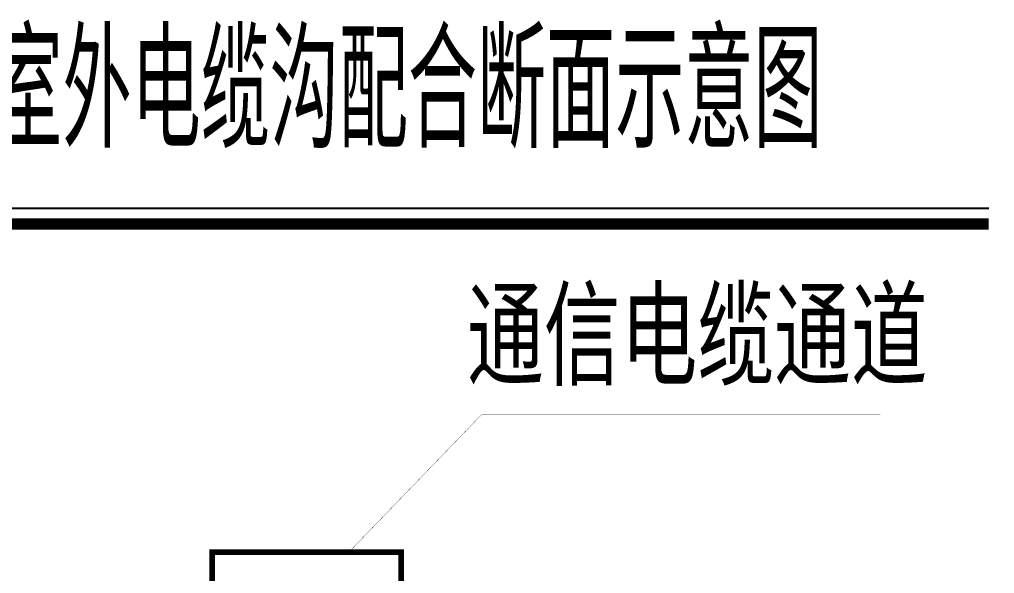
# Model space of a CAD drawing. Extents: x 3213259 to 3716512, y 332899 to 392399.
# Drawn here: x 3424527 to 3428084, y 373875 to 375897 of the extents above; entities that cross this region are included whole.
import ezdxf

# ---------------------------------------------------------------- set-up
doc = ezdxf.new("R2010")
doc.units = 0
doc.header["$LTSCALE"] = 1000
doc.header["$MEASUREMENT"] = 0
doc.linetypes.add('DASH', pattern=[0.35, 0.25, -0.1])
for name, color, linetype in [('Lz3_autosign', 7, 'Continuous'), ('一次电缆', 7, 'Continuous'), ('电气提资', 6, 'Continuous')]:
    doc.layers.add(name, color=color, linetype=linetype)
doc.styles.add('HZ', font='complex8.shx', dxfattribs={"width": 0.8, "bigfont": 'hztxt.shx'})

msp = doc.modelspace()

# ---------------------------------------------------------------- linework, layer by layer
msp.add_lwpolyline([(3422121.994, 375208.209), (3428062.914, 375208.209)])
at = {"color": 4, "const_width": 1}
msp.add_lwpolyline([(3425728.829, 373953.465), (3426213.778, 374456.053), (3427667.291, 374456.053)], dxfattribs=at)
at = {"layer": 'Lz3_autosign', "color": 4, "linetype": 'DASH', "const_width": 20}
msp.add_lwpolyline([(3425919.339, 373953.465), (3425229.939, 373953.465), (3425229.939, 372542.965), (3425919.339, 372542.965)], close=True, dxfattribs=at)
at = {"layer": '一次电缆', "color": 0, "const_width": 41.472}
msp.add_lwpolyline([(3428062.914, 375150.91), (3422121.994, 375150.91)], dxfattribs=at)

# ---------------------------------------------------------------- texts
at = {"color": 4, "style": 'HZ', "width": 0.8}
msp.add_text('通信电缆通道', height=350, dxfattribs=at).set_placement((3426159.591, 374561.053))
at = {"layer": '电气提资', "color": 0, "style": 'HZ', "width": 0.6}
msp.add_text('出站一次电缆开孔与室外电缆沟配合断面示意图', height=420, dxfattribs=at).set_placement((3422164.291, 375428.247))

doc.saveas('drawing.dxf')
